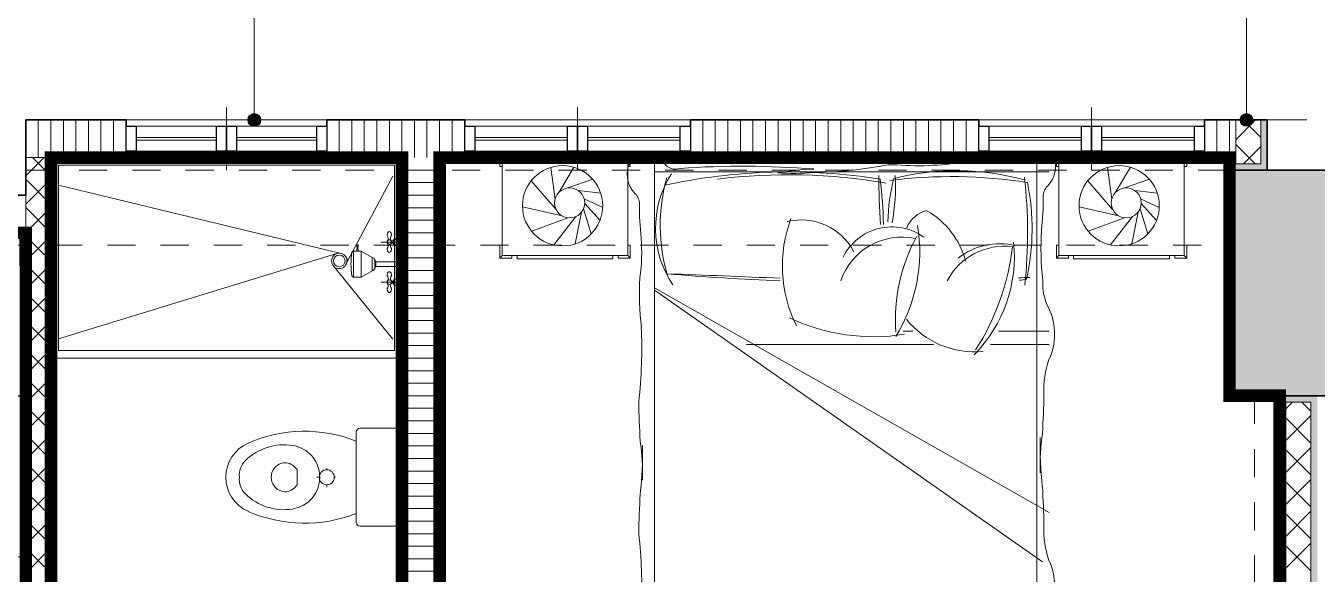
# Model space of a CAD drawing. Header units: metres. Extents: x -144 to 1000, y -717 to 29.
# Drawn here: x 831.86 to 837.01, y -549.98 to -547.79 of the extents above; entities that cross this region are included whole.
import ezdxf

# ---------------------------------------------------------------- set-up
doc = ezdxf.new("R2010")
doc.units = ezdxf.units.M
doc.linetypes.add('basculante modificado', pattern=[0.18, 0.1125, -0.0675])
doc.layers.get('0').update_dxf_attribs({"color": 1})
doc.layers.add('00-MEDICION', color=30, linetype='Continuous')
for name, color, linetype, lineweight in [('A-ANNO-DIMS', 1, 'Continuous', 9), ('A-DETL', 1, 'Continuous', 9), ('A-DETL-GENF', 1, 'Continuous', 9), ('A-GENM', 1, 'Continuous', 9), ('A-GLAZ', 1, 'Continuous', 9), ('A-WALL', 4, 'Continuous', 9), ('I-FURN', 2, 'Continuous', 9), ('P-SANR-FIXT', 1, 'Continuous', 9), ('S-COLS', 7, 'Continuous', 9)]:
    doc.layers.add(name, color=color, linetype=linetype, lineweight=lineweight)
doc.layers.add('A-WALL-PATT', color=7, linetype='Continuous', lineweight=35, true_color=0x9c9c9c)

# ---------------------------------------------------------------- blocks, each defined once
blk = doc.blocks.new('H')
at = {"layer": 'A-WALL-PATT', "lineweight": 5, "true_color": 0x747474}
blk.add_hatch(color=8, dxfattribs=at).paths.add_polyline_path([(840.9617, -489.5255), (840.9617, -489.3257), (840.9367, -489.3257), (840.9367, -489.5255)])
at = {"layer": 'A-WALL-PATT', "true_color": 0x747474}
blk.add_hatch(color=8, dxfattribs=at).paths.add_polyline_path([(840.8117, -489.5255), (840.9367, -489.5255), (840.9367, -489.5005), (840.8367, -489.5005), (840.8367, -489.4757), (840.8117, -489.4757), (840.8117, -489.5132)])
h = blk.add_hatch(color=8, dxfattribs=at)
h.paths.add_polyline_path([(841.0117, -496.8744), (841.0367, -496.8741), (841.0367, -494.1257), (841.0117, -494.1257), (841.0117, -496.8727)])
h.paths.add_polyline_path([(841.0117, -493.9757), (841.0367, -493.9757), (841.0367, -492.5757), (841.0117, -492.5757), (841.0117, -493.9257)])
h.paths.add_polyline_path([(841.0367, -492.4257), (841.0367, -490.4255), (841.0117, -490.4255), (841.0117, -492.4257), (841.0294, -492.4257)])
at = {"layer": 'A-WALL-PATT', "lineweight": 5, "true_color": 0x747474}
h = blk.add_hatch(color=8, dxfattribs=at)
h.paths.add_polyline_path([(841.0967, -497.0244), (841.1617, -497.0244), (841.1617, -496.8005), (841.1367, -496.8005), (841.1367, -496.9994), (841.0867, -496.9994), (841.0867, -497.0244)])
h.paths.add_polyline_path([(841.1367, -496.7005), (841.1617, -496.7005), (841.1617, -494.7755), (841.1367, -494.7755), (841.1367, -495.9202)])
h.paths.add_polyline_path([(841.1367, -494.6255), (841.1617, -494.6255), (841.1617, -490.4255), (841.0367, -490.4255), (841.0367, -490.4505), (841.1367, -490.4505), (841.1367, -494.1257)])
at = {"layer": 'S-COLS', "true_color": 0x5c5c5c}
h = blk.add_hatch(color=251, dxfattribs=at)
h.paths.add_polyline_path([(850.9115, -509.2755), (851.4115, -509.2755), (851.4115, -508.3755), (850.9115, -508.3755), (850.9115, -508.8647)])
h.paths.add_polyline_path([(833.1867, -509.2755), (833.6117, -509.2755), (833.6117, -508.3755), (833.1117, -508.3755), (833.1117, -509.2755), (833.1239, -509.2755)])
h.paths.add_polyline_path([(841.3117, -509.2754), (841.3117, -508.3754), (840.8117, -508.3754), (840.8117, -509.2754)])
h.paths.add_polyline_path([(847.6117, -501.5754), (847.6118, -501.5754), (847.6115, -498.4254), (847.1118, -498.4255), (847.1118, -501.5754), (847.4617, -501.5754)])
h.paths.add_polyline_path([(833.4615, -501.5754), (833.6116, -501.5754), (833.6116, -500.8755), (833.1116, -500.8755), (833.1116, -501.5754), (833.4596, -501.5754)])
h.paths.add_polyline_path([(839.0113, -501.5754), (839.0117, -501.5752), (839.0113, -501.0755), (837.3115, -501.0755), (837.3115, -498.9255), (839.0118, -498.9255), (839.0113, -498.4255), (837.0115, -498.4256), (837.0116, -501.5754), (838.8616, -501.5754)])
h.paths.add_polyline_path([(840.8117, -501.5754), (841.3117, -501.5754), (841.3117, -500.6754), (840.8117, -500.6754), (840.8117, -501.4679)])
h.paths.add_polyline_path([(851.0118, -501.5754), (851.4118, -501.5754), (851.4118, -500.8755), (851.0118, -500.8755), (851.0118, -501.4679)])
h.paths.add_polyline_path([(841.1617, -499.3255), (841.3118, -499.3255), (841.3118, -498.4255), (840.8118, -498.4255), (840.8118, -499.3255), (841.0117, -499.3255)])
h.paths.add_polyline_path([(833.1115, -499.1255), (833.6115, -499.1255), (833.6115, -498.4244), (833.1115, -498.4255), (833.1115, -498.636)])
h.paths.add_polyline_path([(851.2874, -499.1255), (851.4118, -499.1255), (851.4118, -498.4244), (851.0118, -498.4255), (851.0118, -499.1255), (851.2617, -499.1255)])
h.paths.add_polyline_path([(841.0117, -490.4255), (841.3117, -490.4255), (841.3117, -489.5255), (840.8117, -489.5255), (840.8117, -490.4255)])
h.paths.add_polyline_path([(851.4117, -490.4255), (851.4117, -489.5255), (850.9117, -489.5255), (850.9117, -490.4255), (851.3467, -490.4255)])
h.paths.add_polyline_path([(833.3117, -489.8255), (834.2117, -489.8255), (834.2117, -489.3255), (833.3117, -489.3255), (833.3117, -489.7155)])
at = {"layer": 'A-DETL', "color": 7, "linetype": 'basculante modificado'}
for p, q in [((840.799, -489.5255), (834.2117, -489.5255)), ((834.2117, -489.8255), (840.799, -489.8255)), ((840.9117, -490.4255), (840.9117, -498.4244))]:
    blk.add_line(p, q, dxfattribs=at)
at = {"layer": 'A-DETL-GENF', "lineweight": 25}
for p, q in [((836.4117, -489.3507), (836.4517, -489.3507)), ((836.4117, -489.4507), (836.4117, -489.3507)), ((836.4517, -489.3507), (836.4517, -489.4507)), ((836.7717, -489.3507), (836.8117, -489.3507)), ((836.7717, -489.4507), (836.7717, -489.3507)), ((836.8117, -489.3507), (836.8517, -489.3507)), ((836.8117, -489.4507), (836.8117, -489.3507)), ((836.8117, -489.3507), (836.8117, -489.4507)), ((836.8517, -489.3507), (836.8517, -489.4507)), ((837.1717, -489.3507), (837.2117, -489.3507)), ((837.1717, -489.4507), (837.1717, -489.3507)), ((837.2117, -489.3507), (837.2117, -489.4507)), ((837.7617, -489.3507), (837.8017, -489.3507)), ((837.7617, -489.4507), (837.7617, -489.3507)), ((837.8017, -489.3507), (837.8017, -489.4507)), ((838.1717, -489.3507), (838.2117, -489.3507)), ((838.1717, -489.4507), (838.1717, -489.3507)), ((838.2117, -489.3507), (838.2117, -489.4507)), ((838.2117, -489.3507), (838.2517, -489.3507)), ((838.2117, -489.4507), (838.2117, -489.3507)), ((838.2517, -489.3507), (838.2517, -489.4507)), ((838.6217, -489.3507), (838.6617, -489.3507)), ((838.6217, -489.4507), (838.6217, -489.3507)), ((838.6617, -489.3507), (838.6617, -489.4507)), ((839.8117, -489.3507), (839.8517, -489.3507)), ((839.8117, -489.4507), (839.8117, -489.3507)), ((839.8517, -489.3507), (839.8517, -489.4507)), ((840.2217, -489.3507), (840.2617, -489.3507)), ((840.2217, -489.4507), (840.2217, -489.3507)), ((840.2617, -489.3507), (840.2617, -489.4507)), ((840.2617, -489.3507), (840.3017, -489.3507)), ((840.2617, -489.4507), (840.2617, -489.3507)), ((840.3017, -489.3507), (840.3017, -489.4507)), ((840.6717, -489.3507), (840.7117, -489.3507)), ((840.6717, -489.4507), (840.6717, -489.3507)), ((840.7117, -489.3507), (840.7117, -489.4507)), ((836.4517, -489.4507), (836.4117, -489.4507)), ((836.8117, -489.4507), (836.7717, -489.4507)), ((836.8517, -489.4507), (836.8117, -489.4507)), ((837.2117, -489.4507), (837.1717, -489.4507)), ((837.8017, -489.4507), (837.7617, -489.4507)), ((838.2117, -489.4507), (838.1717, -489.4507)), ((838.2517, -489.4507), (838.2117, -489.4507)), ((838.6617, -489.4507), (838.6217, -489.4507)), ((839.8517, -489.4507), (839.8117, -489.4507)), ((840.2617, -489.4507), (840.2217, -489.4507)), ((840.3017, -489.4507), (840.2617, -489.4507)), ((840.7117, -489.4507), (840.6717, -489.4507))]:
    blk.add_line(p, q, dxfattribs=at)
at = {"layer": 'A-DETL-GENF'}
for p, q in [((836.4517, -489.3507), (836.7717, -489.3507)), ((836.8517, -489.3507), (837.1717, -489.3507)), ((838.1717, -489.3507), (837.8017, -489.3507)), ((838.6217, -489.3507), (838.2517, -489.3507)), ((840.2217, -489.3507), (839.8517, -489.3507)), ((840.6717, -489.3507), (840.3017, -489.3507)), ((836.4517, -489.3957), (836.7717, -489.3957)), ((836.8517, -489.3957), (837.1717, -489.3957)), ((838.1717, -489.3957), (837.8017, -489.3957)), ((838.6217, -489.3957), (838.2517, -489.3957)), ((840.2217, -489.3957), (839.8517, -489.3957)), ((840.6717, -489.3957), (840.3017, -489.3957)), ((836.4517, -489.4057), (836.7717, -489.4057)), ((836.4517, -489.4507), (836.7717, -489.4507)), ((836.8517, -489.4057), (837.1717, -489.4057)), ((836.8517, -489.4507), (837.1717, -489.4507)), ((838.1717, -489.4057), (837.8017, -489.4057)), ((838.1717, -489.4507), (837.8017, -489.4507)), ((838.6217, -489.4057), (838.2517, -489.4057)), ((838.6217, -489.4507), (838.2517, -489.4507)), ((840.2217, -489.4057), (839.8517, -489.4057)), ((840.2217, -489.4507), (839.8517, -489.4507)), ((840.6717, -489.4057), (840.3017, -489.4057)), ((840.6717, -489.4507), (840.3017, -489.4507))]:
    blk.add_line(p, q, dxfattribs=at)
at = {"layer": 'A-GENM', "lineweight": 25}
for p, q in [((836.0117, -489.7757), (834.2117, -489.7757)), ((836.0117, -490.4255), (836.0117, -489.7757)), ((834.2117, -490.4255), (836.0117, -490.4255))]:
    blk.add_line(p, q, dxfattribs=at)
at = {"layer": 'A-GLAZ'}
for p, q in [((836.8117, -489.5257), (836.8117, -489.2757)), ((838.2117, -489.2757), (838.2117, -489.5257)), ((840.2617, -489.2757), (840.2617, -489.5257)), ((836.8117, -489.3507), (836.4117, -489.3507)), ((836.4117, -489.3507), (836.4117, -489.4507)), ((837.2117, -489.3507), (836.8117, -489.3507)), ((836.8117, -489.3507), (836.8117, -489.4507)), ((836.8117, -489.3507), (836.8117, -489.4507)), ((837.2117, -489.3507), (837.2117, -489.4507)), ((837.7617, -489.4507), (837.7617, -489.3507)), ((838.2117, -489.3507), (837.7617, -489.3507)), ((838.2117, -489.4507), (838.2117, -489.3507)), ((838.2117, -489.4507), (838.2117, -489.3507)), ((838.6617, -489.3507), (838.2117, -489.3507)), ((838.6617, -489.4507), (838.6617, -489.3507)), ((839.8117, -489.4507), (839.8117, -489.3507)), ((840.2617, -489.3507), (839.8117, -489.3507)), ((840.2617, -489.4507), (840.2617, -489.3507)), ((840.2617, -489.4507), (840.2617, -489.3507)), ((840.7117, -489.3507), (840.2617, -489.3507)), ((840.7117, -489.4507), (840.7117, -489.3507)), ((836.4117, -489.4507), (836.8117, -489.4507)), ((836.8117, -489.4507), (837.2117, -489.4507)), ((837.7617, -489.4507), (838.2117, -489.4507)), ((838.2117, -489.4507), (838.6617, -489.4507)), ((839.8117, -489.4507), (840.2617, -489.4507)), ((840.2617, -489.4507), (840.7117, -489.4507))]:
    blk.add_line(p, q, dxfattribs=at)
at = {"layer": 'A-WALL', "lineweight": 35}
for p, q in [((836.4117, -489.3257), (836.0117, -489.3257)), ((836.0117, -489.3257), (836.0117, -489.6257)), ((836.4117, -489.3507), (836.4117, -489.3257)), ((837.7617, -489.3257), (837.2117, -489.3257)), ((837.2117, -489.3257), (837.2117, -489.3507)), ((837.7617, -489.3507), (837.7617, -489.3257)), ((839.8117, -489.3257), (838.6617, -489.3257)), ((838.6617, -489.3257), (838.6617, -489.3507)), ((839.8117, -489.3507), (839.8117, -489.3257)), ((840.9617, -489.3257), (840.7117, -489.3257)), ((840.7117, -489.3257), (840.7117, -489.3507)), ((840.9617, -489.5255), (840.9617, -489.3257)), ((836.4117, -489.4757), (836.4117, -489.4507)), ((837.2117, -489.4507), (837.2117, -489.4757)), ((837.7617, -489.4757), (837.7617, -489.4507)), ((838.6617, -489.4507), (838.6617, -489.4757)), ((839.8117, -489.4757), (839.8117, -489.4507)), ((840.7117, -489.4507), (840.7117, -489.4757)), ((836.1117, -489.4757), (836.4117, -489.4757)), ((836.1117, -493.0757), (836.1117, -489.4757)), ((837.2117, -489.4757), (837.5117, -489.4757)), ((837.5117, -489.4757), (837.5117, -491.8257)), ((837.6617, -489.4757), (837.7617, -489.4757)), ((837.6617, -492.5757), (837.6617, -489.4757)), ((838.6617, -489.4757), (839.8117, -489.4757)), ((840.7117, -489.4757), (840.8117, -489.4757)), ((840.8117, -489.4757), (840.8117, -489.5255)), ((840.8117, -489.5255), (840.9617, -489.5255)), ((836.0117, -489.6257), (834.2117, -489.6257)), ((834.2117, -489.7757), (836.0117, -489.7757)), ((836.0117, -489.7757), (836.0117, -493.0757)), ((841.0117, -490.4255), (841.0117, -493.9757)), ((841.1617, -490.4255), (841.0117, -490.4255))]:
    blk.add_line(p, q, dxfattribs=at)
at = {"layer": 'A-WALL'}
for p, q in [((836.4117, -489.3257), (837.2117, -489.3257)), ((837.7617, -489.3257), (838.6617, -489.3257)), ((839.8117, -489.3257), (840.7117, -489.3257)), ((840.8367, -489.3257), (840.8367, -489.5005)), ((840.9367, -489.3257), (840.9367, -489.5005)), ((836.1117, -489.4757), (836.0117, -489.4757)), ((837.2117, -489.4757), (836.4117, -489.4757)), ((838.6617, -489.4757), (837.7617, -489.4757)), ((840.7117, -489.4757), (839.8117, -489.4757)), ((840.8117, -489.4757), (840.8367, -489.4757)), ((840.8367, -489.5005), (840.9367, -489.5005)), ((836.0117, -489.7757), (836.0117, -489.6257)), ((841.1367, -490.4505), (841.0367, -490.4505)), ((841.0367, -490.4505), (841.0367, -497.0244)), ((841.1367, -496.7005), (841.1367, -490.4505))]:
    blk.add_line(p, q, dxfattribs=at)
at = {"layer": 'A-WALL-PATT', "color": 8, "lineweight": 5, "true_color": 0x727272}
for p, q in [((836.0613, -489.3257), (836.0613, -489.4757)), ((836.1113, -489.3257), (836.1113, -489.4757)), ((836.1613, -489.3257), (836.1613, -489.4757)), ((836.2113, -489.3257), (836.2113, -489.4757)), ((836.2613, -489.3257), (836.2613, -489.4757)), ((836.3113, -489.3257), (836.3113, -489.4757)), ((836.3613, -489.3257), (836.3613, -489.4757)), ((836.4113, -489.3257), (836.4113, -489.4757)), ((837.2613, -489.3257), (837.2613, -489.4757)), ((837.3113, -489.3257), (837.3113, -489.4757)), ((837.3613, -489.3257), (837.3613, -489.4757)), ((837.4113, -489.3257), (837.4113, -489.4757)), ((837.4613, -489.3257), (837.4613, -489.4757)), ((837.5113, -489.3257), (837.5113, -489.4757)), ((837.5613, -489.3257), (837.5613, -489.4757)), ((837.6113, -489.3257), (837.6113, -489.4757)), ((837.6613, -489.3257), (837.6613, -489.4757)), ((837.7113, -489.3257), (837.7113, -489.4757)), ((837.7613, -489.3257), (837.7613, -489.4757)), ((838.7113, -489.3257), (838.7113, -489.4757)), ((838.7613, -489.3257), (838.7613, -489.4757)), ((838.8113, -489.3257), (838.8113, -489.4757)), ((838.8613, -489.3257), (838.8613, -489.4757)), ((838.9113, -489.3257), (838.9113, -489.4757)), ((838.9613, -489.3257), (838.9613, -489.4757)), ((839.0113, -489.3257), (839.0113, -489.4757)), ((839.0613, -489.3257), (839.0613, -489.4757)), ((839.1113, -489.3257), (839.1113, -489.4757)), ((839.1613, -489.3257), (839.1613, -489.4757)), ((839.2113, -489.3257), (839.2113, -489.4757)), ((839.2613, -489.3257), (839.2613, -489.4757)), ((839.3113, -489.3257), (839.3113, -489.4757)), ((839.3613, -489.3257), (839.3613, -489.4757)), ((839.4113, -489.3257), (839.4113, -489.4757)), ((839.4613, -489.3257), (839.4613, -489.4757)), ((839.5113, -489.3257), (839.5113, -489.4757)), ((839.5613, -489.3257), (839.5613, -489.4757)), ((839.6113, -489.3257), (839.6113, -489.4757)), ((839.6613, -489.3257), (839.6613, -489.4757)), ((839.7113, -489.3257), (839.7113, -489.4757)), ((839.7613, -489.3257), (839.7613, -489.4757)), ((839.8113, -489.3257), (839.8113, -489.4757)), ((840.7613, -489.3257), (840.7613, -489.4757)), ((840.8113, -489.3257), (840.8113, -489.4757)), ((837.6617, -489.5256), (837.5117, -489.5256)), ((837.6617, -489.5756), (837.5117, -489.5756)), ((837.6617, -489.6256), (837.5117, -489.6256)), ((837.6617, -489.6756), (837.5117, -489.6756)), ((837.6617, -489.7256), (837.5117, -489.7256)), ((837.6617, -489.7756), (837.5117, -489.7756)), ((837.6617, -489.8256), (837.5117, -489.8256)), ((837.6617, -489.8756), (837.5117, -489.8756)), ((837.6617, -489.9256), (837.5117, -489.9256)), ((837.6617, -489.9756), (837.5117, -489.9756)), ((837.6617, -490.0256), (837.5117, -490.0256)), ((837.6617, -490.0756), (837.5117, -490.0756)), ((837.6617, -490.1256), (837.5117, -490.1256)), ((837.6617, -490.1756), (837.5117, -490.1756)), ((837.6617, -490.2256), (837.5117, -490.2256)), ((837.6617, -490.2756), (837.5117, -490.2756)), ((837.6617, -490.3256), (837.5117, -490.3256)), ((837.6617, -490.3756), (837.5117, -490.3756)), ((837.6617, -490.4256), (837.5117, -490.4256)), ((837.6617, -490.4756), (837.5117, -490.4756)), ((837.6617, -490.5256), (837.5117, -490.5256)), ((837.6617, -490.5756), (837.5117, -490.5756)), ((837.6617, -490.6256), (837.5117, -490.6256)), ((837.6617, -490.6756), (837.5117, -490.6756)), ((837.6617, -490.7256), (837.5117, -490.7256)), ((837.6617, -490.7756), (837.5117, -490.7756)), ((837.6617, -490.8256), (837.5117, -490.8256)), ((837.6617, -490.8756), (837.5117, -490.8756)), ((837.6617, -490.9256), (837.5117, -490.9256)), ((837.6617, -490.9756), (837.5117, -490.9756)), ((837.6617, -491.0256), (837.5117, -491.0256)), ((837.6617, -491.0756), (837.5117, -491.0756)), ((837.6617, -491.1256), (837.5117, -491.1256))]:
    blk.add_line(p, q, dxfattribs=at)
at = {"layer": 'A-WALL-PATT', "color": 1, "lineweight": 5, "true_color": 0xff0000}
for p, q in [((840.8367, -489.4045), (840.9155, -489.3257)), ((840.9367, -489.396), (840.8664, -489.3257)), ((840.9139, -489.5005), (840.8367, -489.4233)), ((840.868, -489.5005), (840.9367, -489.4318)), ((841.0367, -490.4773), (841.0635, -490.4505)), ((841.1367, -490.487), (841.1003, -490.4505)), ((841.0367, -490.6046), (841.1367, -490.5046)), ((841.1367, -490.6142), (841.0367, -490.5142)), ((841.0367, -490.7318), (841.1367, -490.6318)), ((841.1367, -490.7415), (841.0367, -490.6415)), ((841.0367, -490.8591), (841.1367, -490.7591)), ((841.1367, -490.8688), (841.0367, -490.7688)), ((841.0367, -490.9864), (841.1367, -490.8864)), ((841.1367, -490.9961), (841.0367, -490.8961)), ((841.0367, -491.1137), (841.1367, -491.0137)), ((841.1367, -491.1234), (841.0367, -491.0234))]:
    blk.add_line(p, q, dxfattribs=at)
at = {"layer": 'A-WALL-PATT', "color": 8, "lineweight": 5, "true_color": 0x747474}
for p, q in [((836.0117, -489.5484), (836.0844, -489.4757)), ((836.1117, -489.549), (836.0384, -489.4757)), ((836.0117, -489.6616), (836.1117, -489.5616)), ((836.1117, -489.6622), (836.0117, -489.5622)), ((836.0117, -489.7747), (836.1117, -489.6747)), ((836.1117, -489.7753), (836.0117, -489.6753)), ((836.0117, -489.8878), (836.1117, -489.7878)), ((836.1117, -489.8885), (836.0117, -489.7885)), ((836.0117, -490.001), (836.1117, -489.901)), ((836.1117, -490.0016), (836.0117, -489.9016)), ((836.0117, -490.1141), (836.1117, -490.0141)), ((836.1117, -490.1147), (836.0117, -490.0147)), ((836.0117, -490.2273), (836.1117, -490.1273)), ((836.1117, -490.2279), (836.0117, -490.1279)), ((836.0117, -490.3404), (836.1117, -490.2404)), ((836.1117, -490.341), (836.0117, -490.241)), ((836.0117, -490.4535), (836.1117, -490.3535)), ((836.1117, -490.4541), (836.0117, -490.3541)), ((836.0117, -490.5667), (836.1117, -490.4667)), ((836.1117, -490.5673), (836.0117, -490.4673)), ((836.0117, -490.6798), (836.1117, -490.5798)), ((836.1117, -490.6804), (836.0117, -490.5804)), ((836.0117, -490.7929), (836.1117, -490.6929)), ((836.1117, -490.7936), (836.0117, -490.6936)), ((836.0117, -490.9061), (836.1117, -490.8061)), ((836.1117, -490.9067), (836.0117, -490.8067)), ((836.0117, -491.0192), (836.1117, -490.9192)), ((836.1117, -491.0198), (836.0117, -490.9198)), ((836.0117, -491.1324), (836.1117, -491.0324)), ((836.1117, -491.133), (836.0117, -491.033))]:
    blk.add_line(p, q, dxfattribs=at)
at = {"layer": 'I-FURN'}
for p, q in [((837.9019, -489.5108), (837.9019, -489.4757)), ((837.9118, -489.8665), (837.9118, -489.4757)), ((838.4118, -489.4757), (838.4118, -489.8665)), ((838.4218, -489.5108), (838.4218, -489.4757)), ((838.5191, -489.4864), (838.5191, -491.5162)), ((840.0441, -489.4814), (840.0441, -491.4275)), ((840.1216, -489.5108), (840.1216, -489.4757)), ((840.1316, -489.8665), (840.1316, -489.4757)), ((840.6316, -489.4757), (840.6316, -489.8665)), ((840.6415, -489.5108), (840.6415, -489.4757)), ((837.9118, -489.5108), (837.9019, -489.5108)), ((838.1223, -489.6413), (838.1054, -489.5148)), ((838.1382, -489.6138), (838.1973, -489.5142)), ((838.4118, -489.5108), (838.4218, -489.5108)), ((838.5191, -489.5326), (839.9638, -489.5326)), ((839.4479, -489.5326), (840.0928, -489.5326)), ((840.1316, -489.5108), (840.1216, -489.5108)), ((840.342, -489.6413), (840.3251, -489.5148)), ((840.3579, -489.6138), (840.417, -489.5142)), ((840.6316, -489.5108), (840.6415, -489.5108)), ((838.1261, -489.6822), (838.0267, -489.5686)), ((838.1736, -489.5969), (838.2725, -489.5622)), ((838.215, -489.6076), (838.3044, -489.6181)), ((840.3458, -489.6822), (840.2464, -489.5686)), ((840.3933, -489.5969), (840.4923, -489.5622)), ((840.4347, -489.6076), (840.5241, -489.6181)), ((838.2379, -489.6397), (838.3122, -489.6752)), ((838.2403, -489.6588), (838.3015, -489.7264)), ((840.4576, -489.6397), (840.5319, -489.6752)), ((840.46, -489.6588), (840.5212, -489.7264)), ((838.1499, -489.7083), (837.9923, -489.6728)), ((838.2049, -489.7101), (838.1172, -489.8239)), ((838.2277, -489.6933), (838.2023, -489.8197)), ((838.2356, -489.6799), (838.2667, -489.7797)), ((840.3696, -489.7083), (840.212, -489.6728)), ((840.4246, -489.7101), (840.337, -489.8239)), ((840.4475, -489.6933), (840.4221, -489.8197)), ((840.4553, -489.6799), (840.4864, -489.7797)), ((838.1729, -489.7161), (838.0291, -489.7698)), ((840.3926, -489.7161), (840.2488, -489.7698)), ((837.9019, -489.825), (837.9019, -489.8774)), ((837.9118, -489.825), (837.9019, -489.825)), ((837.9118, -489.8665), (837.9019, -489.8774)), ((838.4118, -489.8665), (837.9118, -489.8665)), ((837.9495, -489.8774), (837.9495, -489.8665)), ((837.9707, -489.8665), (838.353, -489.8665)), ((837.9707, -489.8792), (837.9707, -489.8665)), ((838.353, -489.8665), (838.353, -489.8792)), ((838.3742, -489.8774), (838.3742, -489.8665)), ((838.4118, -489.825), (838.4218, -489.825)), ((838.4218, -489.8774), (838.4118, -489.8665)), ((838.4218, -489.825), (838.4218, -489.8774)), ((840.1216, -489.825), (840.1216, -489.8774)), ((840.1316, -489.825), (840.1216, -489.825)), ((840.1216, -489.8774), (840.1316, -489.8665)), ((840.6316, -489.8665), (840.1316, -489.8665)), ((840.1693, -489.8774), (840.1693, -489.8665)), ((840.1904, -489.8665), (840.5727, -489.8665)), ((840.1904, -489.8792), (840.1904, -489.8665)), ((840.5727, -489.8665), (840.5727, -489.8792)), ((840.5939, -489.8774), (840.5939, -489.8665)), ((840.6316, -489.825), (840.6415, -489.825)), ((840.6415, -489.8774), (840.6316, -489.8665)), ((840.6415, -489.825), (840.6415, -489.8774)), ((837.9019, -489.8774), (837.9495, -489.8774)), ((838.353, -489.8792), (837.9707, -489.8792)), ((838.4218, -489.8774), (838.3742, -489.8774)), ((840.1216, -489.8774), (840.1693, -489.8774)), ((840.5727, -489.8792), (840.1904, -489.8792)), ((840.6415, -489.8774), (840.5939, -489.8774)), ((838.5191, -489.995), (840.0928, -490.8914)), ((838.5191, -490.005), (840.066, -491.0884)), ((839.5109, -490.1685), (839.5495, -490.1685)), ((839.8901, -490.1685), (840.0928, -490.1685)), ((838.8855, -490.2215), (839.6317, -490.2215)), ((839.8586, -490.2215), (840.0928, -490.2215)), ((835.9404, -491.0672), (836.0117, -491.0672))]:
    blk.add_line(p, q, dxfattribs=at)
for centre, radius in [((838.1523, -489.6678), 0.16), ((840.372, -489.6678), 0.16), ((838.1803, -489.6565), 0.06), ((840.4, -489.6565), 0.06)]:
    blk.add_circle(centre, radius, dxfattribs=at)
for centre, radius, start, end in [((838.5201, -489.5421), 0.1105, 151.2787, 224.2159), ((838.4817, -489.5158), 0.0644, 140.2021, 155.3448), ((838.4425, -489.5864), 0.1443, 38.044, 50.2873), ((838.6025, -489.4661), 0.0559, 214.1356, 289.7689), ((839.1296, -487.8574), 1.6778, 270.8477, 281.0225), ((839.4598, -490.3519), 0.8477, 88.2758, 90.6397), ((839.571, -488.5341), 0.9742, 264.9526, 273.4165), ((839.5916, -488.5342), 0.9731, 272.2076, 280.5557), ((839.8426, -489.726), 0.2462, 74.9987, 107.1808), ((839.9252, -489.4356), 0.0559, 250.2311, 312.703), ((840.0076, -489.5116), 0.1105, 315.7841, 19.2032), ((838.9283, -489.758), 0.4055, 147.51, 213.8336), ((839.2319, -489.7464), 0.6905, 163.9263, 197.1409), ((839.0528, -491.8299), 2.2972, 80.8438, 102.3808), ((838.8699, -493.1933), 3.683, 85.5733, 93.8684), ((839.0529, -491.8651), 2.3207, 80.3285, 97.0141), ((839.1924, -490.5362), 1.0156, 92.1601, 100.3315), ((839.0683, -488.5646), 0.9742, 266.5835, 275.0574), ((842.4518, -489.5422), 3.0385, 180.1063, 183.7762), ((839.7017, -491.5095), 1.9579, 81.0669, 97.1609), ((838.702, -489.5901), 0.778, 349.1667, 3.123), ((839.723, -490.5407), 1.0127, 74.4656, 104.2454), ((838.0113, -489.7787), 1.9954, 354.0935, 6.4707), ((837.8619, -489.7684), 1.57, 0.9447, 7.5533), ((840.2164, -489.7534), 0.7676, 165.3434, 178.3876), ((839.115, -489.7605), 0.9098, 347.3175, 11.7435), ((840.1264, -489.63), 0.0572, 133.7565, 181.4444), ((838.4013, -489.6605), 0.0572, 358.5556, 46.2435), ((839.7261, -489.6628), 1.2676, 179.9592, 186.0322), ((838.8016, -489.6324), 1.2676, 353.9678, 0.0408), ((839.629, -489.797), 0.1121, 102.1757, 158.3207), ((839.4354, -489.9784), 0.3369, 15.4018, 59.7122), ((839.5635, -489.9075), 0.5349, 159.3026, 206.5026), ((839.1032, -489.9624), 0.2382, 27.7042, 103.4903), ((839.4656, -489.9691), 0.2171, 54.1671, 153.8421), ((838.9247, -489.8505), 0.6518, 328.6542, 9.1977), ((837.6922, -489.8526), 0.7754, 352.3521, 4.1859), ((839.506, -490.0519), 0.2591, 78.0413, 160.8342), ((840.1673, -490.1219), 0.6879, 151.0456, 184.1497), ((839.3923, -489.8694), 0.5616, 315.5269, 5.813), ((841.2704, -489.8363), 1.2103, 176.6495, 186.12), ((839.9152, -490.0887), 0.2596, 83.1126, 152.0001), ((839.895, -490.088), 0.2687, 76.3296, 128.0812), ((838.979, -489.718), 0.9739, 327.3804, 353.3354), ((839.5502, -490.0235), 1.0916, 176.4465, 186.7909), ((836.2221, -554.2949), 64.3987, 87.509396, 87.911658), ((839.4913, -478.921), 11.0568, 265.21469, 267.55996), ((840.029, -492.0086), 2.0543, 90.3848, 91.65), ((839.7112, -488.3629), 1.6237, 279.3292, 280.3406), ((840.2851, -489.9762), 0.2183, 177.1562, 207.4576), ((839.3917, -489.4043), 0.7857, 244.7809, 279.0606), ((839.7949, -489.9024), 0.3482, 218.7278, 275.6813), ((839.8947, -490.1733), 0.219, 357.9632, 26.1276), ((836.486, -490.2356), 1.9819, 353.7989, 2.4013), ((839.9135, -490.1903), 0.2003, 333.047, 2.6492), ((840.4416, -490.4042), 0.3706, 160.6064, 182.328), ((837.6976, -490.4089), 2.3738, 355.9688, 359.7495), ((840.8301, -490.4393), 2.3738, 180.2505, 184.0312), ((840.934, -490.7028), 0.8777, 171.6773, 181.923), ((837.5937, -490.7332), 0.8777, 358.077, 8.3227), ((837.1055, -490.6594), 1.3659, 353.3302, 1.5425), ((841.4221, -490.629), 1.3659, 178.4575, 186.6698), ((837.6976, -490.9545), 2.3738, 0.2505, 4.0312), ((840.8301, -490.985), 2.3738, 175.9688, 179.7495), ((840.4416, -490.9592), 0.3706, 177.672, 199.3936), ((836.486, -491.1887), 1.9819, 357.5987, 6.2011), ((839.9135, -491.1731), 0.2003, 357.3508, 26.953)]:
    blk.add_arc(centre, radius, start, end, dxfattribs=at)
at = {"layer": 'P-SANR-FIXT'}
for p, q in [((836.1417, -490.2457), (836.1417, -489.5057)), ((836.1417, -489.5057), (837.4817, -489.5057)), ((837.4817, -489.5057), (837.4817, -490.2457)), ((837.4747, -489.5502), (837.2841, -489.9087)), ((836.1417, -489.5858), (837.2687, -489.8581)), ((837.4284, -489.8125), (837.5117, -489.8125)), ((837.4534, -489.8048), (837.4557, -489.8048)), ((837.4534, -489.8079), (837.4534, -489.8048)), ((837.4709, -489.8081), (837.4777, -489.8081)), ((837.4777, -489.8045), (837.4777, -489.8205)), ((837.488, -489.7963), (837.488, -489.8287)), ((837.4896, -489.7947), (837.5028, -489.792)), ((837.5028, -489.792), (837.5028, -489.8331)), ((837.5044, -489.7904), (837.5117, -489.7889)), ((836.1417, -490.1982), (837.2519, -489.8588)), ((837.3179, -489.8483), (837.3483, -489.8483)), ((837.3179, -489.9523), (837.3179, -489.8483)), ((837.3311, -489.8326), (837.3311, -489.8238)), ((837.3311, -489.8238), (837.3369, -489.8238)), ((837.3369, -489.8326), (837.3311, -489.8326)), ((837.3311, -489.8395), (837.3311, -489.8483)), ((837.3369, -489.8395), (837.3311, -489.8395)), ((837.3327, -489.8326), (837.3327, -489.8395)), ((837.3353, -489.8326), (837.3353, -489.8395)), ((837.3369, -489.8238), (837.3369, -489.8326)), ((837.3369, -489.8483), (837.3369, -489.8395)), ((837.3483, -489.8483), (837.3933, -489.8737)), ((837.3483, -489.9523), (837.3483, -489.8483)), ((837.4534, -489.8202), (837.4534, -489.8171)), ((837.4557, -489.8202), (837.4534, -489.8202)), ((837.4709, -489.817), (837.4777, -489.817)), ((837.5028, -489.8331), (837.4896, -489.8303)), ((837.5117, -489.8362), (837.5044, -489.8347)), ((837.4753, -490.2002), (837.2411, -489.9108)), ((837.2926, -489.8926), (837.2926, -489.8788)), ((837.3933, -489.8737), (837.3933, -489.927)), ((837.403, -489.8821), (837.403, -489.9186)), ((837.4068, -489.8901), (837.403, -489.8821)), ((837.403, -489.9186), (837.4068, -489.9105)), ((837.4068, -489.8909), (837.4843, -489.8909)), ((837.4068, -489.9105), (837.4068, -489.8909)), ((837.4068, -489.9105), (837.4843, -489.9105)), ((837.4843, -489.8909), (837.5037, -489.8909)), ((837.4843, -489.9105), (837.5037, -489.9105)), ((837.5037, -489.879), (837.5037, -489.9225)), ((837.5117, -489.879), (837.5037, -489.879)), ((837.3483, -489.9523), (837.3179, -489.9523)), ((837.3933, -489.927), (837.3483, -489.9523)), ((837.4534, -489.9648), (837.4534, -489.9679)), ((837.4557, -489.9648), (837.4534, -489.9648)), ((837.4709, -489.9681), (837.4777, -489.9681)), ((837.4777, -489.9805), (837.4777, -489.9645)), ((837.488, -489.9887), (837.488, -489.9563)), ((837.5028, -489.952), (837.4896, -489.9547)), ((837.5028, -489.9931), (837.5028, -489.952)), ((837.5037, -489.9225), (837.5117, -489.9225)), ((837.5117, -489.9489), (837.5044, -489.9504)), ((837.4284, -489.9725), (837.5117, -489.9725)), ((837.4534, -489.9771), (837.4534, -489.9802)), ((837.4534, -489.9802), (837.4557, -489.9802)), ((837.4709, -489.977), (837.4777, -489.977)), ((837.4896, -489.9903), (837.5028, -489.9931)), ((837.5044, -489.9947), (837.5117, -489.9962)), ((836.1117, -490.2757), (837.5117, -490.2757)), ((837.4817, -490.2457), (836.1417, -490.2457)), ((837.3295, -490.7505), (837.3295, -490.5701)), ((837.3445, -490.5551), (837.4967, -490.5551)), ((837.3295, -490.6065), (837.3295, -490.8945)), ((837.0935, -490.7197), (837.0812, -490.7074)), ((837.0935, -490.7813), (837.0935, -490.7197)), ((837.2117, -490.7155), (837.2117, -490.7205)), ((837.0812, -490.7936), (837.0935, -490.7813)), ((837.1717, -490.7505), (837.1817, -490.7505)), ((837.2117, -490.7905), (837.2117, -490.7805)), ((837.2467, -490.7505), (837.2417, -490.7505)), ((837.3295, -490.9309), (837.3295, -490.7505)), ((837.4967, -490.9459), (837.3445, -490.9459))]:
    blk.add_line(p, q, dxfattribs=at)
for centre, radius in [((837.4612, -489.8125), 0.00903), ((837.2615, -489.888), 0.0307), ((837.2615, -489.888), 0.0231), ((837.4612, -489.9725), 0.00903), ((837.2117, -490.7505), 0.03)]:
    blk.add_circle(centre, radius, dxfattribs=at)
for centre, radius, start, end in [((837.4648, -489.7829), 0.0127, 131.2787, 220.6125), ((837.4412, -489.7985), 0.0158, 336.2284, 27.6734), ((837.4612, -489.777), 0.00597, 37.4869, 142.5131), ((837.4786, -489.7979), 0.0133, 149.2408, 223.1352), ((837.4575, -489.7829), 0.0127, 319.3875, 48.7213), ((837.4709, -489.8057), 0.0024, 215.3035, 270), ((837.4793, -489.8045), 0.0016, 90, 180), ((837.4791, -489.7936), 0.00934, 271.4421, 342.9741), ((837.4896, -489.7963), 0.0016, 90, 180), ((837.5044, -489.792), 0.0016, 90, 180), ((837.5794, -489.9003), 0.2711, 170.1458, 189.8542), ((837.3179, -489.8539), 0.0056, 90, 180), ((837.4648, -489.8422), 0.0127, 139.3875, 228.7213), ((837.4412, -489.8266), 0.0158, 332.3266, 23.7716), ((837.4612, -489.8481), 0.00597, 217.4869, 322.5131), ((837.4786, -489.8271), 0.0133, 136.8648, 210.7592), ((837.4575, -489.8422), 0.0127, 311.2787, 40.6125), ((837.4709, -489.8194), 0.0024, 90, 144.6965), ((837.4793, -489.8205), 0.0016, 180, 270), ((837.4791, -489.8315), 0.00934, 17.0259, 88.5579), ((837.4896, -489.8287), 0.0016, 180, 270), ((837.5044, -489.8331), 0.0016, 180, 270), ((837.3885, -489.8889), 0.016, 25.3085, 72.5748), ((837.3885, -489.9117), 0.016, 287.4252, 334.6915), ((837.4781, -489.9007), 0.0116, 302.372, 57.628), ((837.3179, -489.9467), 0.0056, 180, 270), ((837.4648, -489.9429), 0.0127, 131.2787, 220.6125), ((837.4412, -489.9585), 0.0158, 336.2284, 27.6734), ((837.4612, -489.937), 0.00597, 37.4869, 142.5131), ((837.4786, -489.9579), 0.0133, 149.2408, 223.1352), ((837.4575, -489.9429), 0.0127, 319.3875, 48.7213), ((837.4709, -489.9657), 0.0024, 215.3035, 270), ((837.4793, -489.9645), 0.0016, 90, 180), ((837.4791, -489.9536), 0.00934, 271.4421, 342.9741), ((837.4896, -489.9563), 0.0016, 90, 180), ((837.5044, -489.952), 0.0016, 90, 180), ((837.4648, -490.0022), 0.0127, 139.3875, 228.7213), ((837.4412, -489.9866), 0.0158, 332.3266, 23.7716), ((837.4612, -490.0081), 0.00597, 217.4869, 322.5131), ((837.4786, -489.9871), 0.0133, 136.8648, 210.7592), ((837.4575, -490.0022), 0.0127, 311.2787, 40.6125), ((837.4709, -489.9794), 0.0024, 90, 144.6965), ((837.4793, -489.9805), 0.0016, 180, 270), ((837.4791, -489.9915), 0.00934, 17.0259, 88.5579), ((837.4896, -489.9887), 0.0016, 180, 270), ((837.5044, -489.9931), 0.0016, 180, 270), ((837.1235, -491.1255), 0.5584, 68.3591, 113.7969), ((837.3445, -490.5701), 0.015, 90, 180), ((837.4967, -490.5701), 0.015, 0, 90), ((836.9588, -490.7519), 0.15, 113.7969, 179.4689), ((837.0413, -490.841), 0.2199, 80.9061, 134.3974), ((837.0558, -490.7505), 0.1282, 47.5547, 80.9061), ((836.9446, -490.7422), 0.0816, 134.3974, 185.8355), ((837.0558, -490.7505), 0.1282, 359.9985, 47.5547), ((837.0482, -490.7505), 0.0581, 107.1829, 252.8135), ((837.0458, -490.7427), 0.05, 45, 107.1829), ((836.9588, -490.7491), 0.15, 180.5311, 246.2031), ((836.9446, -490.7588), 0.0816, 174.1645, 225.6026), ((837.0458, -490.7583), 0.05, 252.8135, 315), ((837.0558, -490.7505), 0.1282, 279.0939, 0.0015), ((837.0413, -490.66), 0.2199, 225.6026, 279.0939), ((837.1235, -490.3755), 0.5584, 246.2031, 291.6409), ((837.3445, -490.9309), 0.015, 180, 270), ((837.4967, -490.9309), 0.015, 270, 0)]:
    blk.add_arc(centre, radius, start, end, dxfattribs=at)
at = {"layer": 'S-COLS', "lineweight": 35}
for p, q in [((841.3117, -489.5255), (840.8117, -489.5255)), ((840.8117, -489.5255), (840.8117, -490.4255)), ((840.8117, -490.4255), (841.3117, -490.4255))]:
    blk.add_line(p, q, dxfattribs=at)
blk = doc.blocks.new('OOOO')
at = {"layer": 'A-ANNO-DIMS', "lineweight": 25, "true_color": 0x0000ff}
h = blk.add_hatch(color=5, dxfattribs=at)
edge = h.paths.add_edge_path()
edge.add_arc((600.097, -491.6246), 0.025, 0, 360)
h = blk.add_hatch(color=5, dxfattribs=at)
edge = h.paths.add_edge_path()
edge.add_arc((604.054, -491.6246), 0.025, 0, 360)
at = {"layer": 'A-ANNO-DIMS', "color": 5, "true_color": 0x0000ff}
for p, q in [((604.054, -489.5624), (604.054, -491.6246)), ((600.097, -490.09), (600.097, -491.6246)), ((600.097, -491.6246), (599.857, -491.6246)), ((600.097, -491.6246), (600.337, -491.6246)), ((604.054, -491.6246), (603.814, -491.6246)), ((604.054, -491.6246), (604.294, -491.6246))]:
    blk.add_line(p, q, dxfattribs=at)
at = {"layer": 'A-ANNO-DIMS', "color": 5, "lineweight": 25, "true_color": 0x0000ff}
for centre in [(600.097, -491.6246), (604.054, -491.6246)]:
    blk.add_circle(centre, 0.025, dxfattribs=at)

msp = doc.modelspace()

# ---------------------------------------------------------------- linework, layer by layer
at = {"layer": '00-MEDICION', "const_width": 0.05}
for points in [[(831.9578, -551.9193), (831.9578, -548.3193), (833.3578, -548.3193), (833.3578, -550.6691)], [(833.5078, -551.4193), (833.5078, -548.3193), (836.6578, -548.3193), (836.6578, -549.269), (836.8578, -549.269), (836.8584, -552.8193)], [(830.0578, -548.6193), (831.8574, -548.6193), (831.8578, -551.9193)]]:
    msp.add_lwpolyline(points, dxfattribs=at)

# ---------------------------------------------------------------- block references
at = {"color": 3}
for name, p in [('H', (-4.1539, -58.8435)), ('OOOO', (232.6719, -56.5445))]:
    msp.add_blockref(name, p, dxfattribs=at)

doc.saveas('drawing.dxf')
